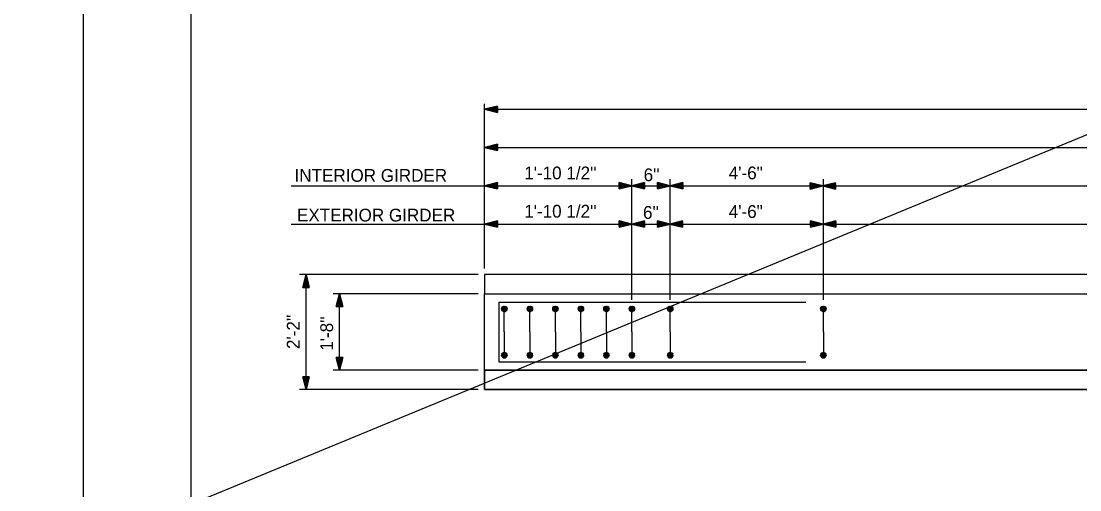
# Model space of a CAD drawing. Extents: x -22.6 to 41.6, y -1.6 to 24.3.
# Drawn here: x -0.61 to 9.76, y 6.75 to 11.34 of the extents above; entities that cross this region are included whole.
import ezdxf

# ---------------------------------------------------------------- set-up
doc = ezdxf.new("R2010")
doc.units = 0
for name, color, linetype in [('Dimension Lines', 7, 'Continuous'), ('Plan Sheet', 7, 'Continuous'), ('Plot Shape', 7, 'Continuous'), ('Rebar Lines', 7, 'Continuous'), ('Sup Concrete Girder Lines', 7, 'Continuous'), ('Text', 7, 'Continuous')]:
    doc.layers.add(name, color=color, linetype=linetype)

msp = doc.modelspace()

# ---------------------------------------------------------------- linework, layer by layer
at = {"layer": 'Dimension Lines'}
for p, q in [((40.498, 22.873), (-18.912, -1.631)), ((3.93, 8.914), (3.93, 10.528)), ((3.93, 10.475), (20.824, 10.475)), ((3.93, 10.1), (12.377, 10.1)), ((5.373, 8.608), (5.373, 9.788)), ((5.748, 8.608), (5.748, 9.788)), ((7.249, 8.608), (7.249, 9.788)), ((2.034, 9.725), (5.373, 9.725)), ((5.373, 9.725), (5.748, 9.725)), ((5.748, 9.725), (7.249, 9.725)), ((7.249, 9.725), (17.473, 9.725)), ((2.034, 9.35), (5.373, 9.35)), ((5.373, 9.35), (5.748, 9.35)), ((5.748, 9.35), (7.249, 9.35)), ((7.249, 9.35), (17.473, 9.35)), ((3.867, 8.855), (2.117, 8.855)), ((2.18, 7.73), (2.18, 8.855)), ((3.867, 8.668), (2.445, 8.668)), ((2.508, 7.918), (2.508, 8.668)), ((3.867, 7.918), (2.445, 7.918)), ((3.867, 7.73), (2.117, 7.73))]:
    msp.add_line(p, q, dxfattribs=at)
for points in [[(4.055, 10.475), (4.055, 10.469), (3.93, 10.475), (4.055, 10.462), (4.055, 10.456), (3.93, 10.475), (4.055, 10.45), (4.055, 10.444), (3.93, 10.475), (4.055, 10.506), (4.055, 10.5), (3.93, 10.475), (4.055, 10.494), (4.055, 10.487), (3.93, 10.475), (4.055, 10.481), (4.055, 10.444), (4.055, 10.506), (3.93, 10.475), (4.055, 10.444)], [(4.055, 10.1), (4.055, 10.094), (3.93, 10.1), (4.055, 10.087), (4.055, 10.081), (3.93, 10.1), (4.055, 10.075), (4.055, 10.069), (3.93, 10.1), (4.055, 10.131), (4.055, 10.125), (3.93, 10.1), (4.055, 10.119), (4.055, 10.112), (3.93, 10.1), (4.055, 10.106), (4.055, 10.069), (4.055, 10.131), (3.93, 10.1), (4.055, 10.069)], [(4.055, 9.725), (4.055, 9.719), (3.93, 9.725), (4.055, 9.712), (4.055, 9.706), (3.93, 9.725), (4.055, 9.7), (4.055, 9.694), (3.93, 9.725), (4.055, 9.756), (4.055, 9.75), (3.93, 9.725), (4.055, 9.744), (4.055, 9.737), (3.93, 9.725), (4.055, 9.731), (4.055, 9.694), (4.055, 9.756), (3.93, 9.725), (4.055, 9.694)], [(5.248, 9.725), (5.248, 9.731), (5.373, 9.725), (5.248, 9.737), (5.248, 9.744), (5.373, 9.725), (5.248, 9.75), (5.248, 9.756), (5.373, 9.725), (5.248, 9.694), (5.248, 9.7), (5.373, 9.725), (5.248, 9.706), (5.248, 9.712), (5.373, 9.725), (5.248, 9.719), (5.248, 9.756), (5.248, 9.694), (5.373, 9.725), (5.248, 9.756)], [(5.498, 9.725), (5.498, 9.719), (5.373, 9.725), (5.498, 9.712), (5.498, 9.706), (5.373, 9.725), (5.498, 9.7), (5.498, 9.694), (5.373, 9.725), (5.498, 9.756), (5.498, 9.75), (5.373, 9.725), (5.498, 9.744), (5.498, 9.737), (5.373, 9.725), (5.498, 9.731), (5.498, 9.694), (5.498, 9.756), (5.373, 9.725), (5.498, 9.694)], [(5.623, 9.725), (5.623, 9.731), (5.748, 9.725), (5.623, 9.737), (5.623, 9.744), (5.748, 9.725), (5.623, 9.75), (5.623, 9.756), (5.748, 9.725), (5.623, 9.694), (5.623, 9.7), (5.748, 9.725), (5.623, 9.706), (5.623, 9.712), (5.748, 9.725), (5.623, 9.719), (5.623, 9.756), (5.623, 9.694), (5.748, 9.725), (5.623, 9.756)], [(5.873, 9.725), (5.873, 9.719), (5.748, 9.725), (5.873, 9.712), (5.873, 9.706), (5.748, 9.725), (5.873, 9.7), (5.873, 9.694), (5.748, 9.725), (5.873, 9.756), (5.873, 9.75), (5.748, 9.725), (5.873, 9.744), (5.873, 9.737), (5.748, 9.725), (5.873, 9.731), (5.873, 9.694), (5.873, 9.756), (5.748, 9.725), (5.873, 9.694)], [(7.119, 9.724), (7.119, 9.73), (7.244, 9.724), (7.119, 9.737), (7.119, 9.743), (7.244, 9.724), (7.119, 9.749), (7.119, 9.755), (7.244, 9.724), (7.119, 9.693), (7.119, 9.699), (7.244, 9.724), (7.119, 9.705), (7.119, 9.712), (7.244, 9.724), (7.119, 9.718), (7.119, 9.755), (7.119, 9.693), (7.244, 9.724), (7.119, 9.755)], [(7.369, 9.724), (7.369, 9.718), (7.244, 9.724), (7.369, 9.712), (7.369, 9.705), (7.244, 9.724), (7.369, 9.699), (7.369, 9.693), (7.244, 9.724), (7.369, 9.755), (7.369, 9.749), (7.244, 9.724), (7.369, 9.743), (7.369, 9.737), (7.244, 9.724), (7.369, 9.73), (7.369, 9.693), (7.369, 9.755), (7.244, 9.724), (7.369, 9.693)], [(4.055, 9.35), (4.055, 9.344), (3.93, 9.35), (4.055, 9.337), (4.055, 9.331), (3.93, 9.35), (4.055, 9.325), (4.055, 9.319), (3.93, 9.35), (4.055, 9.381), (4.055, 9.375), (3.93, 9.35), (4.055, 9.369), (4.055, 9.362), (3.93, 9.35), (4.055, 9.356), (4.055, 9.319), (4.055, 9.381), (3.93, 9.35), (4.055, 9.319)], [(5.248, 9.35), (5.248, 9.356), (5.373, 9.35), (5.248, 9.362), (5.248, 9.369), (5.373, 9.35), (5.248, 9.375), (5.248, 9.381), (5.373, 9.35), (5.248, 9.319), (5.248, 9.325), (5.373, 9.35), (5.248, 9.331), (5.248, 9.337), (5.373, 9.35), (5.248, 9.344), (5.248, 9.381), (5.248, 9.319), (5.373, 9.35), (5.248, 9.381)], [(5.498, 9.35), (5.498, 9.344), (5.373, 9.35), (5.498, 9.337), (5.498, 9.331), (5.373, 9.35), (5.498, 9.325), (5.498, 9.319), (5.373, 9.35), (5.498, 9.381), (5.498, 9.375), (5.373, 9.35), (5.498, 9.369), (5.498, 9.362), (5.373, 9.35), (5.498, 9.356), (5.498, 9.319), (5.498, 9.381), (5.373, 9.35), (5.498, 9.319)], [(5.623, 9.35), (5.623, 9.356), (5.748, 9.35), (5.623, 9.362), (5.623, 9.369), (5.748, 9.35), (5.623, 9.375), (5.623, 9.381), (5.748, 9.35), (5.623, 9.319), (5.623, 9.325), (5.748, 9.35), (5.623, 9.331), (5.623, 9.337), (5.748, 9.35), (5.623, 9.344), (5.623, 9.381), (5.623, 9.319), (5.748, 9.35), (5.623, 9.381)], [(5.87, 9.349), (5.87, 9.343), (5.745, 9.349), (5.87, 9.337), (5.87, 9.331), (5.745, 9.349), (5.87, 9.324), (5.87, 9.318), (5.745, 9.349), (5.87, 9.381), (5.87, 9.374), (5.745, 9.349), (5.87, 9.368), (5.87, 9.362), (5.745, 9.349), (5.87, 9.356), (5.87, 9.318), (5.87, 9.381), (5.745, 9.349), (5.87, 9.318)], [(7.122, 9.349), (7.122, 9.356), (7.247, 9.349), (7.122, 9.362), (7.122, 9.368), (7.247, 9.349), (7.122, 9.374), (7.122, 9.381), (7.247, 9.349), (7.122, 9.318), (7.122, 9.324), (7.247, 9.349), (7.122, 9.331), (7.122, 9.337), (7.247, 9.349), (7.122, 9.343), (7.122, 9.381), (7.122, 9.318), (7.247, 9.349), (7.122, 9.381)], [(7.372, 9.349), (7.372, 9.343), (7.247, 9.349), (7.372, 9.337), (7.372, 9.331), (7.247, 9.349), (7.372, 9.324), (7.372, 9.318), (7.247, 9.349), (7.372, 9.381), (7.372, 9.374), (7.247, 9.349), (7.372, 9.368), (7.372, 9.362), (7.247, 9.349), (7.372, 9.356), (7.372, 9.318), (7.372, 9.381), (7.247, 9.349), (7.372, 9.318)], [(2.18, 8.73), (2.174, 8.73), (2.18, 8.855), (2.167, 8.73), (2.161, 8.73), (2.18, 8.855), (2.155, 8.73), (2.149, 8.73), (2.18, 8.855), (2.211, 8.73), (2.205, 8.73), (2.18, 8.855), (2.199, 8.73), (2.192, 8.73), (2.18, 8.855), (2.186, 8.73), (2.149, 8.73), (2.211, 8.73), (2.18, 8.855), (2.149, 8.73)], [(2.508, 8.543), (2.502, 8.543), (2.508, 8.668), (2.496, 8.543), (2.49, 8.543), (2.508, 8.668), (2.483, 8.543), (2.477, 8.543), (2.508, 8.668), (2.54, 8.543), (2.533, 8.543), (2.508, 8.668), (2.527, 8.543), (2.521, 8.543), (2.508, 8.668), (2.515, 8.543), (2.477, 8.543), (2.54, 8.543), (2.508, 8.668), (2.477, 8.543)], [(2.508, 8.043), (2.515, 8.043), (2.508, 7.918), (2.521, 8.043), (2.527, 8.043), (2.508, 7.918), (2.533, 8.043), (2.54, 8.043), (2.508, 7.918), (2.477, 8.043), (2.483, 8.043), (2.508, 7.918), (2.49, 8.043), (2.496, 8.043), (2.508, 7.918), (2.502, 8.043), (2.54, 8.043), (2.477, 8.043), (2.508, 7.918), (2.54, 8.043)], [(2.18, 7.855), (2.186, 7.855), (2.18, 7.73), (2.192, 7.855), (2.199, 7.855), (2.18, 7.73), (2.205, 7.855), (2.211, 7.855), (2.18, 7.73), (2.149, 7.855), (2.155, 7.855), (2.18, 7.73), (2.161, 7.855), (2.167, 7.855), (2.18, 7.73), (2.174, 7.855), (2.211, 7.855), (2.149, 7.855), (2.18, 7.73), (2.211, 7.855)]]:
    msp.add_lwpolyline(points, dxfattribs=at)
at = {"layer": 'Plan Sheet'}
msp.add_line((1.054, 0.606), (1.054, 21.606), dxfattribs=at)
at = {"layer": 'Plot Shape'}
msp.add_lwpolyline([(0, 22), (33.063, 22), (33.063, 0), (0, 0)], close=True, dxfattribs=at)
at = {"layer": 'Rebar Lines'}
for p, q in [((4.07, 8.584), (7.076, 8.584)), ((4.07, 8.584), (4.07, 8.001)), ((4.123, 8.293), (4.123, 8.52)), ((4.373, 8.293), (4.373, 8.52)), ((4.623, 8.293), (4.623, 8.52)), ((4.873, 8.293), (4.873, 8.52)), ((5.123, 8.293), (5.123, 8.52)), ((5.373, 8.293), (5.373, 8.52)), ((5.748, 8.293), (5.748, 8.52)), ((7.249, 8.293), (7.249, 8.52)), ((4.123, 8.293), (4.123, 8.066)), ((4.373, 8.293), (4.373, 8.066)), ((4.623, 8.293), (4.623, 8.066)), ((4.873, 8.293), (4.873, 8.066)), ((5.123, 8.293), (5.123, 8.066)), ((5.373, 8.293), (5.373, 8.066)), ((5.748, 8.293), (5.748, 8.066)), ((7.249, 8.293), (7.249, 8.066)), ((4.07, 8.001), (7.076, 8.001))]:
    msp.add_line(p, q, dxfattribs=at)
for points in [[(4.123, 8.546), (4.133, 8.544), (4.142, 8.539), (4.148, 8.53), (4.15, 8.52), (4.148, 8.51), (4.142, 8.501), (4.133, 8.495), (4.123, 8.493), (4.113, 8.495), (4.105, 8.501), (4.099, 8.51), (4.097, 8.52), (4.099, 8.53), (4.104, 8.538), (4.113, 8.544), (4.123, 8.546), (4.123, 8.52), (4.123, 8.493), (4.133, 8.495), (4.123, 8.52), (4.142, 8.501), (4.148, 8.51), (4.123, 8.52), (4.15, 8.52), (4.148, 8.53), (4.123, 8.52), (4.142, 8.539), (4.133, 8.544), (4.123, 8.52), (4.113, 8.544), (4.104, 8.538), (4.123, 8.52), (4.099, 8.53), (4.097, 8.52), (4.123, 8.52), (4.099, 8.51), (4.105, 8.501), (4.123, 8.52), (4.113, 8.495)], [(4.373, 8.546), (4.383, 8.544), (4.392, 8.539), (4.398, 8.53), (4.4, 8.52), (4.398, 8.51), (4.392, 8.501), (4.383, 8.495), (4.373, 8.493), (4.363, 8.495), (4.354, 8.501), (4.349, 8.51), (4.347, 8.52), (4.349, 8.53), (4.354, 8.538), (4.363, 8.544), (4.373, 8.546), (4.373, 8.52), (4.373, 8.493), (4.383, 8.495), (4.373, 8.52), (4.392, 8.501), (4.398, 8.51), (4.373, 8.52), (4.4, 8.52), (4.398, 8.53), (4.373, 8.52), (4.392, 8.539), (4.383, 8.544), (4.373, 8.52), (4.363, 8.544), (4.354, 8.538), (4.373, 8.52), (4.349, 8.53), (4.347, 8.52), (4.373, 8.52), (4.349, 8.51), (4.354, 8.501), (4.373, 8.52), (4.363, 8.495)], [(4.623, 8.546), (4.633, 8.544), (4.642, 8.539), (4.648, 8.53), (4.65, 8.52), (4.648, 8.51), (4.642, 8.501), (4.633, 8.495), (4.623, 8.493), (4.613, 8.495), (4.605, 8.501), (4.599, 8.51), (4.597, 8.52), (4.599, 8.53), (4.604, 8.538), (4.613, 8.544), (4.623, 8.546), (4.623, 8.52), (4.623, 8.493), (4.633, 8.495), (4.623, 8.52), (4.642, 8.501), (4.648, 8.51), (4.623, 8.52), (4.65, 8.52), (4.648, 8.53), (4.623, 8.52), (4.642, 8.539), (4.633, 8.544), (4.623, 8.52), (4.613, 8.544), (4.604, 8.538), (4.623, 8.52), (4.599, 8.53), (4.597, 8.52), (4.623, 8.52), (4.599, 8.51), (4.605, 8.501), (4.623, 8.52), (4.613, 8.495)], [(4.873, 8.546), (4.883, 8.544), (4.892, 8.539), (4.898, 8.53), (4.9, 8.52), (4.898, 8.51), (4.892, 8.501), (4.883, 8.495), (4.873, 8.493), (4.863, 8.495), (4.854, 8.501), (4.849, 8.51), (4.847, 8.52), (4.849, 8.53), (4.854, 8.538), (4.863, 8.544), (4.873, 8.546), (4.873, 8.52), (4.873, 8.493), (4.883, 8.495), (4.873, 8.52), (4.892, 8.501), (4.898, 8.51), (4.873, 8.52), (4.9, 8.52), (4.898, 8.53), (4.873, 8.52), (4.892, 8.539), (4.883, 8.544), (4.873, 8.52), (4.863, 8.544), (4.854, 8.538), (4.873, 8.52), (4.849, 8.53), (4.847, 8.52), (4.873, 8.52), (4.849, 8.51), (4.854, 8.501), (4.873, 8.52), (4.863, 8.495)], [(5.123, 8.546), (5.133, 8.544), (5.142, 8.539), (5.148, 8.53), (5.15, 8.52), (5.148, 8.51), (5.142, 8.501), (5.133, 8.495), (5.123, 8.493), (5.113, 8.495), (5.104, 8.501), (5.099, 8.51), (5.097, 8.52), (5.099, 8.53), (5.104, 8.538), (5.113, 8.544), (5.123, 8.546), (5.123, 8.52), (5.123, 8.493), (5.133, 8.495), (5.123, 8.52), (5.142, 8.501), (5.148, 8.51), (5.123, 8.52), (5.15, 8.52), (5.148, 8.53), (5.123, 8.52), (5.142, 8.539), (5.133, 8.544), (5.123, 8.52), (5.113, 8.544), (5.104, 8.538), (5.123, 8.52), (5.099, 8.53), (5.097, 8.52), (5.123, 8.52), (5.099, 8.51), (5.104, 8.501), (5.123, 8.52), (5.113, 8.495)], [(5.373, 8.546), (5.383, 8.544), (5.392, 8.539), (5.398, 8.53), (5.4, 8.52), (5.398, 8.51), (5.392, 8.501), (5.383, 8.495), (5.373, 8.493), (5.363, 8.495), (5.354, 8.501), (5.349, 8.51), (5.347, 8.52), (5.349, 8.53), (5.354, 8.538), (5.363, 8.544), (5.373, 8.546), (5.373, 8.52), (5.373, 8.493), (5.383, 8.495), (5.373, 8.52), (5.392, 8.501), (5.398, 8.51), (5.373, 8.52), (5.4, 8.52), (5.398, 8.53), (5.373, 8.52), (5.392, 8.539), (5.383, 8.544), (5.373, 8.52), (5.363, 8.544), (5.354, 8.538), (5.373, 8.52), (5.349, 8.53), (5.347, 8.52), (5.373, 8.52), (5.349, 8.51), (5.354, 8.501), (5.373, 8.52), (5.363, 8.495)], [(5.748, 8.546), (5.758, 8.544), (5.767, 8.539), (5.773, 8.53), (5.775, 8.52), (5.773, 8.51), (5.767, 8.501), (5.758, 8.495), (5.748, 8.493), (5.738, 8.495), (5.729, 8.501), (5.724, 8.51), (5.722, 8.52), (5.724, 8.53), (5.729, 8.538), (5.738, 8.544), (5.748, 8.546), (5.748, 8.52), (5.748, 8.493), (5.758, 8.495), (5.748, 8.52), (5.767, 8.501), (5.773, 8.51), (5.748, 8.52), (5.775, 8.52), (5.773, 8.53), (5.748, 8.52), (5.767, 8.539), (5.758, 8.544), (5.748, 8.52), (5.738, 8.544), (5.729, 8.538), (5.748, 8.52), (5.724, 8.53), (5.722, 8.52), (5.748, 8.52), (5.724, 8.51), (5.729, 8.501), (5.748, 8.52), (5.738, 8.495)], [(7.249, 8.546), (7.259, 8.544), (7.267, 8.539), (7.273, 8.53), (7.275, 8.52), (7.273, 8.51), (7.267, 8.501), (7.259, 8.495), (7.249, 8.493), (7.239, 8.495), (7.23, 8.501), (7.224, 8.51), (7.222, 8.52), (7.224, 8.53), (7.23, 8.538), (7.239, 8.544), (7.249, 8.546), (7.249, 8.52), (7.249, 8.493), (7.259, 8.495), (7.249, 8.52), (7.267, 8.501), (7.273, 8.51), (7.249, 8.52), (7.275, 8.52), (7.273, 8.53), (7.249, 8.52), (7.267, 8.539), (7.259, 8.544), (7.249, 8.52), (7.239, 8.544), (7.23, 8.538), (7.249, 8.52), (7.224, 8.53), (7.222, 8.52), (7.249, 8.52), (7.224, 8.51), (7.23, 8.501), (7.249, 8.52), (7.239, 8.495)], [(4.123, 8.039), (4.133, 8.041), (4.142, 8.047), (4.148, 8.056), (4.15, 8.066), (4.148, 8.076), (4.142, 8.084), (4.133, 8.09), (4.123, 8.092), (4.113, 8.09), (4.105, 8.084), (4.099, 8.076), (4.097, 8.066), (4.099, 8.056), (4.104, 8.047), (4.113, 8.041), (4.123, 8.039), (4.123, 8.066), (4.123, 8.092), (4.133, 8.09), (4.123, 8.066), (4.142, 8.084), (4.148, 8.076), (4.123, 8.066), (4.15, 8.066), (4.148, 8.056), (4.123, 8.066), (4.142, 8.047), (4.133, 8.041), (4.123, 8.066), (4.113, 8.041), (4.104, 8.047), (4.123, 8.066), (4.099, 8.056), (4.097, 8.066), (4.123, 8.066), (4.099, 8.076), (4.105, 8.084), (4.123, 8.066), (4.113, 8.09)], [(4.373, 8.039), (4.383, 8.041), (4.392, 8.047), (4.398, 8.056), (4.4, 8.066), (4.398, 8.076), (4.392, 8.084), (4.383, 8.09), (4.373, 8.092), (4.363, 8.09), (4.354, 8.084), (4.349, 8.076), (4.347, 8.066), (4.349, 8.056), (4.354, 8.047), (4.363, 8.041), (4.373, 8.039), (4.373, 8.066), (4.373, 8.092), (4.383, 8.09), (4.373, 8.066), (4.392, 8.084), (4.398, 8.076), (4.373, 8.066), (4.4, 8.066), (4.398, 8.056), (4.373, 8.066), (4.392, 8.047), (4.383, 8.041), (4.373, 8.066), (4.363, 8.041), (4.354, 8.047), (4.373, 8.066), (4.349, 8.056), (4.347, 8.066), (4.373, 8.066), (4.349, 8.076), (4.354, 8.084), (4.373, 8.066), (4.363, 8.09)], [(4.623, 8.039), (4.633, 8.041), (4.642, 8.047), (4.648, 8.056), (4.65, 8.066), (4.648, 8.076), (4.642, 8.084), (4.633, 8.09), (4.623, 8.092), (4.613, 8.09), (4.605, 8.084), (4.599, 8.076), (4.597, 8.066), (4.599, 8.056), (4.604, 8.047), (4.613, 8.041), (4.623, 8.039), (4.623, 8.066), (4.623, 8.092), (4.633, 8.09), (4.623, 8.066), (4.642, 8.084), (4.648, 8.076), (4.623, 8.066), (4.65, 8.066), (4.648, 8.056), (4.623, 8.066), (4.642, 8.047), (4.633, 8.041), (4.623, 8.066), (4.613, 8.041), (4.604, 8.047), (4.623, 8.066), (4.599, 8.056), (4.597, 8.066), (4.623, 8.066), (4.599, 8.076), (4.605, 8.084), (4.623, 8.066), (4.613, 8.09)], [(4.873, 8.039), (4.883, 8.041), (4.892, 8.047), (4.898, 8.056), (4.9, 8.066), (4.898, 8.076), (4.892, 8.084), (4.883, 8.09), (4.873, 8.092), (4.863, 8.09), (4.854, 8.084), (4.849, 8.076), (4.847, 8.066), (4.849, 8.056), (4.854, 8.047), (4.863, 8.041), (4.873, 8.039), (4.873, 8.066), (4.873, 8.092), (4.883, 8.09), (4.873, 8.066), (4.892, 8.084), (4.898, 8.076), (4.873, 8.066), (4.9, 8.066), (4.898, 8.056), (4.873, 8.066), (4.892, 8.047), (4.883, 8.041), (4.873, 8.066), (4.863, 8.041), (4.854, 8.047), (4.873, 8.066), (4.849, 8.056), (4.847, 8.066), (4.873, 8.066), (4.849, 8.076), (4.854, 8.084), (4.873, 8.066), (4.863, 8.09)], [(5.123, 8.039), (5.133, 8.041), (5.142, 8.047), (5.148, 8.056), (5.15, 8.066), (5.148, 8.076), (5.142, 8.084), (5.133, 8.09), (5.123, 8.092), (5.113, 8.09), (5.104, 8.084), (5.099, 8.076), (5.097, 8.066), (5.099, 8.056), (5.104, 8.047), (5.113, 8.041), (5.123, 8.039), (5.123, 8.066), (5.123, 8.092), (5.133, 8.09), (5.123, 8.066), (5.142, 8.084), (5.148, 8.076), (5.123, 8.066), (5.15, 8.066), (5.148, 8.056), (5.123, 8.066), (5.142, 8.047), (5.133, 8.041), (5.123, 8.066), (5.113, 8.041), (5.104, 8.047), (5.123, 8.066), (5.099, 8.056), (5.097, 8.066), (5.123, 8.066), (5.099, 8.076), (5.104, 8.084), (5.123, 8.066), (5.113, 8.09)], [(5.373, 8.039), (5.383, 8.041), (5.392, 8.047), (5.398, 8.056), (5.4, 8.066), (5.398, 8.076), (5.392, 8.084), (5.383, 8.09), (5.373, 8.092), (5.363, 8.09), (5.354, 8.084), (5.349, 8.076), (5.347, 8.066), (5.349, 8.056), (5.354, 8.047), (5.363, 8.041), (5.373, 8.039), (5.373, 8.066), (5.373, 8.092), (5.383, 8.09), (5.373, 8.066), (5.392, 8.084), (5.398, 8.076), (5.373, 8.066), (5.4, 8.066), (5.398, 8.056), (5.373, 8.066), (5.392, 8.047), (5.383, 8.041), (5.373, 8.066), (5.363, 8.041), (5.354, 8.047), (5.373, 8.066), (5.349, 8.056), (5.347, 8.066), (5.373, 8.066), (5.349, 8.076), (5.354, 8.084), (5.373, 8.066), (5.363, 8.09)], [(5.748, 8.039), (5.758, 8.041), (5.767, 8.047), (5.773, 8.056), (5.775, 8.066), (5.773, 8.076), (5.767, 8.084), (5.758, 8.09), (5.748, 8.092), (5.738, 8.09), (5.729, 8.084), (5.724, 8.076), (5.722, 8.066), (5.724, 8.056), (5.729, 8.047), (5.738, 8.041), (5.748, 8.039), (5.748, 8.066), (5.748, 8.092), (5.758, 8.09), (5.748, 8.066), (5.767, 8.084), (5.773, 8.076), (5.748, 8.066), (5.775, 8.066), (5.773, 8.056), (5.748, 8.066), (5.767, 8.047), (5.758, 8.041), (5.748, 8.066), (5.738, 8.041), (5.729, 8.047), (5.748, 8.066), (5.724, 8.056), (5.722, 8.066), (5.748, 8.066), (5.724, 8.076), (5.729, 8.084), (5.748, 8.066), (5.738, 8.09)], [(7.249, 8.039), (7.259, 8.041), (7.267, 8.047), (7.273, 8.056), (7.275, 8.066), (7.273, 8.076), (7.267, 8.084), (7.259, 8.09), (7.249, 8.092), (7.239, 8.09), (7.23, 8.084), (7.224, 8.076), (7.222, 8.066), (7.224, 8.056), (7.23, 8.047), (7.239, 8.041), (7.249, 8.039), (7.249, 8.066), (7.249, 8.092), (7.259, 8.09), (7.249, 8.066), (7.267, 8.084), (7.273, 8.076), (7.249, 8.066), (7.275, 8.066), (7.273, 8.056), (7.249, 8.066), (7.267, 8.047), (7.259, 8.041), (7.249, 8.066), (7.239, 8.041), (7.23, 8.047), (7.249, 8.066), (7.224, 8.056), (7.222, 8.066), (7.249, 8.066), (7.224, 8.076), (7.23, 8.084), (7.249, 8.066), (7.239, 8.09)]]:
    msp.add_lwpolyline(points, dxfattribs=at)
at = {"layer": 'Sup Concrete Girder Lines'}
for points in [[(20.824, 8.855), (3.93, 8.855), (3.93, 8.668), (20.824, 8.668)], [(4.305, 7.918), (3.93, 7.918), (12.742, 7.918), (3.93, 7.918), (3.93, 7.73), (12.742, 7.73), (3.93, 7.73), (3.93, 8.668)]]:
    msp.add_lwpolyline(points, dxfattribs=at)

# ---------------------------------------------------------------- texts
at = {"layer": 'Text'}
for s, height, p in [('INTERIOR GIRDER', 0.12495, (2.068, 9.764)), ("1'-10 1/2''", 0.125, (4.318, 9.788)), ("6''", 0.125, (5.488, 9.77)), ('4\'-6"', 0.125, (6.322, 9.788)), ("1'-10 1/2''", 0.125, (4.318, 9.413)), ('EXTERIOR GIRDER', 0.12495, (2.092, 9.375)), ("6''", 0.125, (5.482, 9.401)), ('4\'-6"', 0.125, (6.322, 9.41))]:
    msp.add_text(s, height=height, dxfattribs=at).set_placement(p)
for s, p in [("2'-2''", (2.117, 8.126)), ("1'-8''", (2.445, 8.109))]:
    msp.add_text(s, height=0.125, rotation=90, dxfattribs=at).set_placement(p)

doc.saveas('drawing.dxf')
